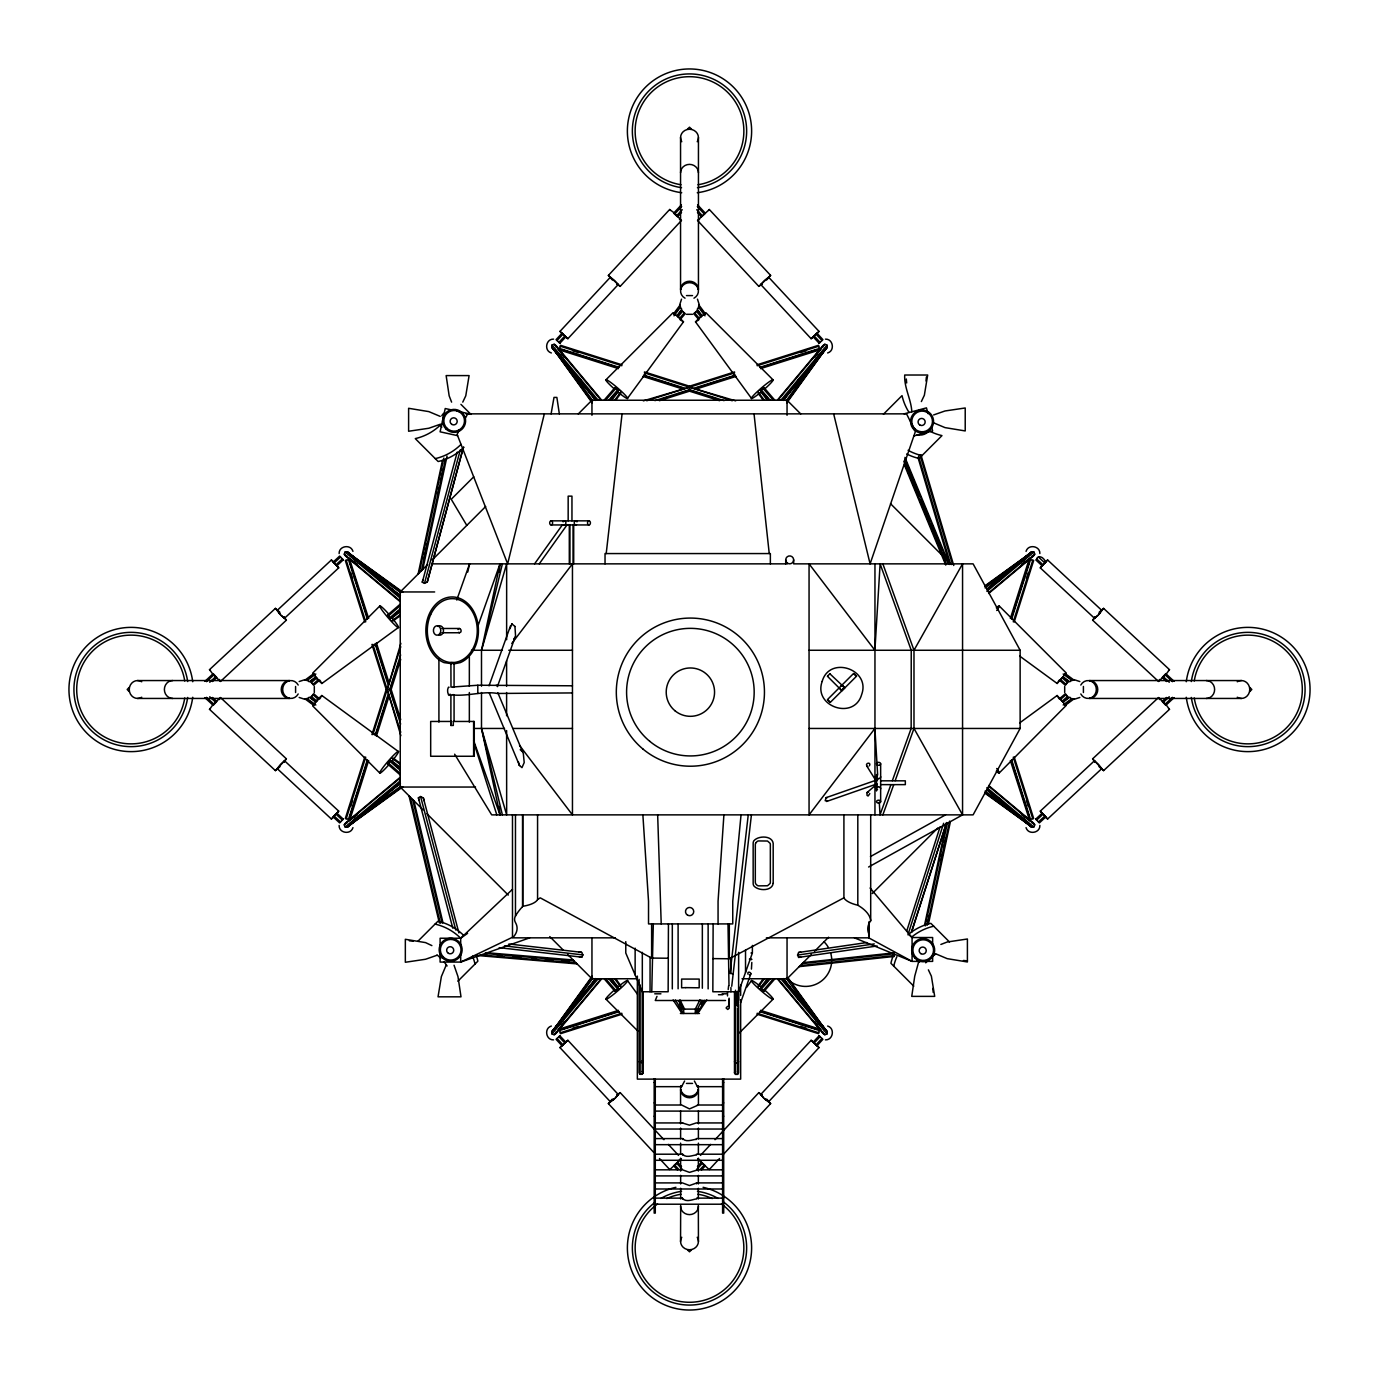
<?xml version="1.0" encoding="UTF-8"?>
<svg xmlns="http://www.w3.org/2000/svg" width="1379" height="1379" viewBox="0 0 1379 1379"><rect width="100%" height="100%" fill="white"/><g stroke="black" fill="none" stroke-linecap="round" stroke-linejoin="round"><path stroke-width="1.5" d="M506.627 639.735L506.662 563.856L481.495 650.267L481.495 686.19M698.326 1198.989L698.343 1188.25M698.343 1183.958L698.36 1175.356M698.36 1171.064L698.377 1158.17M698.377 1153.878L698.395 1143.139M698.395 1138.83L698.395 1128.091M698.412 1123.799L698.412 1110.905M698.429 1104.458L698.446 1089.427A8.946 8.326 0 0 1 689.5 1097.753A8.946 8.326 0 0 1 680.554 1089.427L680.571 1104.458M728.991 985.571L728.009 923.913M729.077 998.172L728.733 1006.48M874.958 563.856L874.958 814.868M595.849 400.238L551.79 347.508C550.859 344.302 554.651 343.285 556.271 345.836L601.744 400.238M777.256 978.762L822.729 1033.164C824.349 1035.715 828.141 1034.698 827.21 1031.492L783.151 978.762M651.767 991.76L653.301 923.913M625.773 941.633L625.773 953.01L642.321 991.76L668.143 991.76L668.436 923.913M752.382 945.425L752.382 953.01L738.661 991.76L712.84 991.76L713.133 923.913M697.429 1105.424L689.5 1108.906L681.657 1105.01L655.284 1105.01M556.271 345.836L556.202 347.077M822.729 1033.164L822.798 1031.923M400.858 643.321L387.189 689.5L400.858 735.679M696.636 1170.219L689.5 1172.374L682.502 1169.823L655.284 1169.823M722.596 1182.906L696.567 1182.906L696.55 1183.785M918.793 961.387L914.742 976.16L911.743 996.379L934.703 996.379L931.377 976.16L928.377 969.833M875.786 780.411L866.839 766.121C864.857 762.587 871.649 761.88 869.459 765.793M751.814 962.439L751.434 969.092M876.596 781.307L876.768 780.393A1.862 1.707 0 0 1 877.871 779.549M749.435 974.936C753.899 973.488 746.556 969.885 748.004 974.246M697.722 1085.79L697.429 1086.669L694.378 1080.998M723.906 814.868L718.063 901.28L718.063 923.913M453.122 687.414L454.07 686.966L454.07 663.437L453.122 663.385M925.999 380.983L926.395 377.001M870.701 814.868L870.701 920.776A80.775 30.631 0 0 0 869.08 934.376L868.736 937.841L912.071 961.387L932.635 961.387L932.635 955.423M698.429 307.845L698.86 304.949L705.255 313.602M741.04 814.868L732.749 901.28L732.749 923.913L648.526 923.913L648.526 901.28L642.873 814.868M499.112 572.285L500.008 563.856L477.892 626.152M606.208 553.565L622.067 413.855M728.198 989.519L728.629 985.761M733.042 973.764L730.043 973.453L748.245 814.868M731.732 986.261L751.417 814.868M621.929 1014.22L560.495 1033.698L559.426 1029.079L618.481 1010.359M698.446 137.555L698.446 289.573A8.946 8.326 0 0 0 689.5 281.247A8.946 8.326 0 0 0 680.554 289.573L680.554 137.555M680.554 1241.445L680.674 1205.436M757.071 364.78L818.505 345.302L819.574 349.921L760.518 368.641M572.457 685.794L477.806 685.242L450.985 687.121L450.899 662.575L453.312 662.575L453.312 664.023L460.276 662.609A33.648 26.287 90 0 0 473.428 610.845A33.648 26.287 90 0 0 430.869 610.845A33.648 26.287 90 0 0 444.021 662.609L451.536 663.644M454.07 721.372L454.07 694.895L453.122 694.568M295.589 686.466L295.589 692.534M314.309 692.534L314.309 686.466M339.131 553.548C338.82 545.808 350.852 543.895 352.955 551.359M679.657 304.949L681.536 299.157M1039.869 825.452C1040.18 833.192 1028.148 835.105 1026.045 827.641M1064.691 686.466L1064.691 692.534M1083.411 692.534L1083.411 686.466M509.834 628.876L511.954 623.877M551.1 413.855L553.996 397.411L556.875 397.411L559.34 413.855M489.045 685.794L510.592 625.601M279.92 766.672L275.404 770.62L209.505 709.34L213.107 704.531L220.468 697.533L286.367 758.812L284.04 762.156M275.404 770.62L286.367 758.812M334.39 816.368L331.374 819.005L277.231 768.637L280.558 764.414L284.539 760.777L338.7 811.128L336.286 814.334M284.539 760.777L283.695 762.139M331.374 819.005L338.7 811.128M1096.564 616.516L1094.461 618.223L1040.3 567.872L1042.714 564.666M1044.61 562.632L1047.626 559.995L1040.3 567.872M1099.08 612.328L1103.596 608.38L1169.495 669.66L1165.893 674.469L1158.532 681.467L1092.633 620.188L1094.96 616.844M1094.461 618.223L1095.305 616.861M1047.626 559.995L1101.769 610.363L1100.218 612.586M1103.596 608.38L1098.442 614.586M418.096 574.095L442.418 460.724M419.216 572.974L443.848 458.087M421.543 570.647L445.4 459.466L444.572 463.637M423.887 560.064L427.49 543.292M437.832 495.078L439.625 486.701M440.539 482.512L443.676 467.826M422.75 569.424L447.072 456.104M500.008 563.856L481.495 650.267L502.387 563.856M924.551 925.068L946.546 822.556L911.381 932.17M925.24 925.93L947.321 823.418M927.222 925.206L929.463 914.811M941.064 860.703L942.857 852.377M943.753 848.223L945.977 837.811M927.619 923.792L949.648 821.108M928.515 923.654L950.338 822.005M467.74 572.078L469.584 563.856L456.742 600.02M687.483 129.126L689.5 127.196L691.517 129.126M691.517 1249.874L689.5 1251.804L687.483 1249.874M621.929 364.78L560.495 345.302L559.426 349.921L618.481 368.641M760.518 1010.359L819.574 1029.079L818.505 1033.681L757.071 1014.22M463.482 447.072L427.266 582.041L424.491 583.351L422.302 582.231L422.87 579.801M427.266 582.041L462.844 449.192M544.326 413.855L507.644 563.856L457.138 434.437L459.31 429.696M559.874 1035.819L565.855 1042.179L562.011 1045.747L556.065 1039.352L559.874 1035.819L559.047 1036.646M819.126 343.233L822.935 339.648L816.989 333.253L813.145 336.821L819.126 343.233L819.953 342.354M422.302 582.231L457.225 452.105M424.491 583.351L460.345 449.761M762.156 284.04L758.812 286.367L697.533 220.468L709.34 209.505L708.772 210.47M758.812 286.367L770.62 275.404L766.672 279.92M814.334 336.286L811.128 338.7L760.777 284.539L764.414 280.558L768.637 277.231L819.005 331.374L816.368 334.39M768.637 277.231L766.931 279.334M612.586 1100.218L610.363 1101.769L559.995 1047.626L562.632 1044.61M564.666 1042.714L567.872 1040.3L559.995 1047.626M811.128 338.7L819.005 331.374M653.612 1152.241L608.38 1103.596L612.328 1099.08M610.363 1101.769L612.069 1099.666M567.872 1040.3L618.223 1094.461L616.516 1096.564M616.844 1094.96L620.188 1092.633L615.586 1097.477M400.238 595.849L347.508 551.79C344.405 550.997 343.25 554.651 345.836 556.271L400.238 601.744M987.002 790.029L1031.492 827.21C1034.595 828.003 1035.75 824.349 1033.164 822.729L988.657 785.53M379.725 772.981L312.705 705.945L317.136 699.808L321.841 695.516L398.462 751.589M321.841 695.516L321.307 696.671M999.275 606.019L1066.295 673.055L1057.159 683.484L1057.693 682.329M497.405 686.639L515.556 635.84L514.953 626.48M364.78 757.071L345.302 818.505L349.921 819.574L368.641 760.518M371.934 734.559L386.206 689.5L371.934 644.441M346.215 818.712L365.728 757.174M372.882 734.628L400.755 646.734M350.628 806.439L352.576 800.285M348.508 819.316L367.331 759.967M375.105 735.421L388.085 694.499M400.634 654.922L389.671 689.5L400.634 724.078M349.663 817.282L367.038 762.518M376.036 734.128L387.62 697.619M390.826 687.466L394.049 677.313M396.635 669.194L398.565 663.092M376.398 736.093L389.309 695.361M400.703 719.597L391.171 689.5L400.703 659.403M627.411 398.462L683.484 321.841L677.813 315.963L673.297 313.395M1010.359 618.481L1029.079 559.426L1033.681 560.495L1014.22 621.929M1011.962 616.482L1029.337 561.718M1011.669 619.033L1030.492 559.684M1026.424 578.715L1028.372 572.561M1013.272 621.826L1032.785 560.288M906.779 930.894L940.064 826.9M907.934 934.824L943.632 823.28M911.536 932.376L946.597 822.815M696.309 1139.485C694.447 1138.726 686.277 1143.174 682.674 1138.589L655.284 1138.589M696.395 1155.102C694.499 1154.464 686.242 1158.86 682.588 1154.206L655.284 1154.206M696.619 1199.023C694.74 1198.489 686.018 1203.367 682.364 1198.127L655.284 1198.127M450.071 694.102L449.537 695.206A3.637 1.241 86.2 0 1 448.52 694.861L447.761 692.413A4.361 1.482 86.2 0 1 447.71 689.293L448.399 687.328A3.637 1.241 86.2 0 1 449.071 687.294M446.141 965.231L441.366 976.608L438.039 996.827L461 996.827L457.983 976.608L454.036 965.231M740.523 1002.947L750.848 973.781M890.886 784.72L880.026 814.868L879.285 802.216M892.334 780.704L911.157 728.457L911.243 650.267L880.112 563.856L874.907 650.267L809.059 563.856L809.059 814.868L874.907 728.457L877.647 774.826M882.853 814.868L893.713 784.72M895.161 780.704L913.984 728.457L913.984 650.267L882.853 563.856M800.734 957.112L798.613 957.405L797.562 955.095L798.613 952.475L866.719 942.564M656.99 996.362L655.266 1000.499L725.544 1000.499M462.775 402.134L465.774 395.807L469.101 375.588L446.141 375.588L449.158 395.807L451.605 402.134M921.362 401.565L924.361 395.239L927.688 375.019L904.71 375.019C904.038 387.913 911.226 399.307 911.812 411.804M340.527 821.953L343.233 819.126L336.821 813.145L335.786 813.989L333.253 816.989L339.648 822.935L340.527 821.953L334.011 815.903M701.825 1000.327L695.326 1013.479L695.326 1009.118L700.015 999.672M499.181 947.666L581.817 957.164L582.938 954.906L581.593 952.32L579.128 951.993M489.252 692.913L519.504 765.517L521.969 767.638L524.21 762.535L523.331 753.572L497.802 692.672M352.955 827.641C350.852 835.105 338.82 833.192 339.131 825.452M1026.045 551.359C1028.148 543.895 1040.18 545.808 1039.869 553.548M1035.767 559.874L1042.179 565.855L1045.747 562.011C1041.99 554.41 1036.801 556.651 1036.646 559.047M312.878 694.637L310.723 697.464L316.084 702.101L319.187 698.498L313.688 693.758L312.878 694.637L318.256 699.256M1066.122 684.363L1068.277 681.536L1062.916 676.899L1059.813 680.502L1065.312 685.242L1066.122 684.363L1060.744 679.744M464.895 419.147L467.688 413.855M793.666 559.874L793.666 563.856L973.109 563.856L1020.132 650.267L1020.132 728.457L973.109 814.868L491.682 814.868L454.639 754.192M913.984 650.267L962.559 563.856L962.559 814.868L868.615 867.012M515.091 637.339L513.729 639.063M704.652 1000.413L697.188 1013.479L697.188 1010.566M400.238 774.964L387.602 764.018L390.705 760.415L400.238 768.672M390.085 761.467L390.705 760.415M458.052 629.548C460.086 626.066 463.034 632.34 459.5 632.754L441.866 632.754M705.703 313.412L701.187 315.981L695.516 321.876L751.572 398.497M701.135 1004.102L703.342 1000.758M450.985 664.023L450.985 662.575M698.963 1011.772L706.789 999.878M755.83 842.81L757.226 841.414A4.516 4.085 -90 0 1 758.622 840.931L767.5 841.035L770.051 843.258A3.413 2.982 -90 0 1 770.344 844.706L770.344 882.077A3.413 2.982 -90 0 1 770.051 883.543L767.5 885.766L758.622 885.87A4.516 4.085 -90 0 1 757.226 885.387L755.83 883.991A3.551 3.206 -90 0 1 755.313 882.077L755.313 844.706A3.551 3.206 -90 0 1 755.83 842.81M875.699 785.134L866.995 792.58L867.012 795.287A2.448 1.948 -84.4 0 0 868.218 795.924L869.804 793.597M639.115 979.366L639.115 1072.828L640.132 1074.31L642.2 1074.31L643.217 1072.828L643.217 991.777M738.592 1004.55L738.592 1072.896L737.575 1074.379L735.507 1074.379L734.49 1072.896L735.507 1071.414M212.418 697.481L216.762 701.515L213.193 705.358L204.902 697.636M336.062 814.231L336.821 813.145M1042.179 565.855L1042.938 564.769M1166.582 681.519L1162.238 677.485L1165.807 673.641L1174.098 681.364M534.587 563.839L562.322 524.951M539.258 563.839L566.993 524.951M813.662 357.782L820.953 348.594L814.73 357.23M783.634 400.444L794.838 384.896M797.321 381.431L799.803 377.984M786.237 400.72L815.541 360.005M817.988 356.609L820.436 353.214M787.53 400.944L823.677 351.679L786.909 402.754M592.091 976.246L555.323 1027.321L591.47 978.056M558.564 1025.786L561.012 1022.391M563.459 1018.995L592.763 978.28M564.27 1021.77L558.047 1030.406L565.338 1021.218M579.197 1001.016L581.679 997.569M584.162 994.104L595.366 978.556M681.381 1158.843L669.987 1169.444M746.608 987.347L751.589 980.538M609.897 400.238L613.741 395.032M673.745 313.602L680.14 304.949L680.571 307.845M675.089 313.154L677.606 309.741M611.793 400.238L618.154 391.619M674.021 315.825L680.364 307.207M614.706 400.238L621.033 391.636M677.985 314.378L681.795 309.224L680.692 308.034M615.723 400.238L620.809 393.325M758.191 985.675L763.276 978.762M757.967 987.364L764.294 978.762M760.846 987.381L767.207 978.762M765.259 983.968L769.103 978.762M219.209 699.584L219.968 698.55M467.584 933.342L460.689 938.237L440.108 938.237L440.108 962.077L460.689 962.077L513.626 936.703A72.501 27.494 0 0 0 515.47 922.568A41.06 15.583 0 0 1 515.47 916.052A193.267 73.311 0 0 1 522.538 906.641L522.831 906.262A24.426 9.274 0 0 0 537.603 899.556L540.24 897.85L651.629 958.095L651.629 923.913M1159.032 680.45L1159.791 679.416M319.687 698.929L320.6 697.688M1058.4 681.312L1059.313 680.071M511.781 643.493L572.457 563.856L572.457 814.868L519.521 745.401M684.622 1080.998L681.571 1086.669L655.284 1086.669M400.238 777.256L345.836 822.729C343.25 824.401 344.371 828.021 347.508 827.21L400.238 783.151M988.657 593.47L1033.164 556.271C1035.75 554.599 1034.629 550.979 1031.492 551.79L987.002 588.971M697.636 204.902L705.358 213.193L701.515 216.762L697.481 212.418M816.144 334.287L816.989 333.253M562.011 1045.747L562.856 1044.713M677.503 1169.944L673.641 1165.807L677.485 1162.238L681.519 1166.582M699.239 318.273L698.481 319.204L693.74 313.688L696.412 311.344L697.464 310.723L702.083 316.101L699.239 318.273L694.602 312.895M768.586 400.238L760.415 390.722L764.018 387.62L774.86 400.238M763.259 388.55L764.018 387.62M604.14 978.762L614.982 991.38L615.741 990.45M614.982 991.38L618.585 988.278L610.414 978.762M777.256 400.238L822.729 345.836C824.401 343.25 828.021 344.371 827.21 347.508L783.151 400.238M777.894 400.238L824.78 344.147M780.842 400.238L827.072 345.043M783.893 398.583L827.21 347.508M601.744 978.762L556.271 1033.164C554.651 1035.715 550.859 1034.698 551.79 1031.492L595.849 978.762M595.107 980.417L551.79 1031.492M551.928 1034.078L598.158 978.762M554.22 1034.853L601.106 978.762M347.508 827.21L398.583 783.893M1031.492 551.79L987.002 589.591M677.951 316.705L682.588 311.326L685.225 313.671L680.502 319.187L676.899 316.084L681.519 310.706L682.588 311.326M679.744 318.256L684.363 312.878M604.036 400.238L614.982 387.602L618.585 390.705L610.328 400.238M605.622 400.238L616.017 388.223M608.76 400.238L617.826 389.774M774.964 978.762L764.018 991.398L760.415 988.295L768.672 978.762M761.174 989.226L770.24 978.762M762.983 990.777L773.378 978.762M827.659 800.699L825.176 800.734L826.124 797.648L876.527 780.049M698.308 308.034L697.205 309.224L701.015 314.378M1099.994 613.19L1097.167 616.241M612.328 279.92L608.38 275.404L669.66 209.505L674.469 213.107L681.467 220.468L620.188 286.367L616.844 284.04M562.632 334.39L559.995 331.374L610.363 277.231L614.586 280.558L618.223 284.539L567.872 338.7L564.666 336.286M562.011 333.253L556.065 339.648L559.874 343.233L565.855 336.821L562.011 333.253L562.856 334.287M681.364 204.902L673.641 213.193L677.485 216.762L681.519 212.418M557.047 340.527L563.097 334.011M674.727 213.952L681.657 206.505M558.943 342.32L565.011 335.786M676.641 215.745L682.243 209.729M700.446 1155.395L710.668 1144.415M715.046 1139.709L758.812 1092.633L762.156 1094.96M762.484 1096.564L760.777 1094.461L811.128 1040.3L814.334 1042.714M697.481 1166.582L701.515 1162.238L705.358 1165.807L701.497 1169.944M819.126 1035.819L822.884 1039.335L816.989 1045.747L813.145 1042.179L819.126 1035.767L819.953 1036.646M696.757 1169.271L702.359 1163.255M813.989 1043.214L820.057 1036.68M700.118 1169.513L704.273 1165.048M815.903 1044.989L821.953 1038.473M766.414 1100.218L768.637 1101.769L819.005 1047.626L816.368 1044.61M709.34 1169.495L719.545 1158.515M723.923 1153.809L770.62 1103.596L766.672 1099.08M735.507 1060.641L734.49 1061.727L735.507 1062.813L737.575 1062.813L738.592 1061.727L737.575 1060.641M704.117 315.136L705.065 314.171M349.714 559.633L368.641 618.481M1010.359 760.518L1029.286 819.367M827.607 676.055L829.882 673.762M829.865 673.797L844.862 687.88L843.414 686.432M1097.477 615.586L1092.633 620.188M839.242 687.69L839.777 688.604M473.755 476.789L451.243 499.284L466.791 525.382M398.497 627.428L321.876 683.484L317.17 679.209L312.74 673.073L379.759 606.036M606.019 379.725L673.055 312.705M423.06 809.869L400.238 787.047L400.238 591.953L427.611 564.563M432.179 559.995L485.684 506.507M578.266 413.924L591.953 400.238L787.047 400.238L800.734 413.924M883.439 414.217L902.021 395.618A52.712 52.212 45 0 0 909.002 412.355M417.889 941.254L437.919 921.224A52.712 52.212 45 0 1 463.672 935.427M457.845 981.21L477.875 961.18A52.712 52.212 45 0 0 476.565 956.388M827.434 699.618L853.618 673.435M830.244 702.428L856.497 676.244L854.015 673.762L856.48 676.296M811.386 954.423L787.047 978.762L742.023 978.762M814.437 951.389L828.589 937.22M872.252 893.558L937.806 828.003M739.454 1032.785L772.981 999.275M999.241 772.964L1066.139 705.514L1057.124 695.516L1019.667 722.924M314.153 705.065L315.119 704.135M1063.881 674.865L1064.847 673.935M279.334 766.931L277.231 768.637M1099.666 612.069L1101.769 610.363M616.241 1097.167L613.19 1099.994M512.488 889.317L460.689 938.237L460.689 946.184M1044.989 815.903L1045.747 816.989L1039.352 822.935L1038.473 821.953L1044.989 815.903L1042.179 813.145L1035.767 819.126L1036.646 819.953M284.04 616.844L286.367 620.188L220.468 681.467L213.107 674.469L209.505 669.66L275.404 608.38L279.92 612.328M278.782 612.586L277.231 610.363L331.374 559.995L334.39 562.632M204.902 681.364L213.193 673.641L216.762 677.485L212.418 681.519M333.253 562.011L339.648 556.065L343.233 559.874L336.821 565.855L333.253 562.011L334.287 562.856M206.505 681.657L213.952 674.727M334.011 563.097L340.527 557.047M209.729 682.243L215.745 676.641M335.786 565.011L342.32 558.943M282.436 616.516L284.539 618.223L338.7 567.872L336.286 564.666M1094.96 762.156L1092.633 758.812L1158.532 697.533L1165.893 704.531L1169.495 709.34L1103.596 770.62L1099.08 766.672M1042.714 814.334L1040.3 811.128L1094.461 760.777L1098.442 764.414L1101.769 768.637L1047.626 819.005L1044.61 816.368M1166.582 697.481L1162.238 701.515L1165.807 705.358L1174.098 697.636M1036.68 820.057L1043.214 813.989M1163.255 702.359L1169.271 696.757M1165.048 704.273L1172.495 697.343M342.354 819.953L343.233 819.126M308.034 698.308L309.224 697.205L314.378 701.015M1070.966 680.692L1069.776 681.795L1064.622 677.985M614.586 1098.442L608.38 1103.596M400.238 610.414L390.722 618.585L387.62 614.982L400.238 604.14M388.24 616.034L400.238 605.709M311.344 682.588L316.722 677.951L316.101 676.917L310.723 681.536L311.344 682.588L313.688 685.242L319.204 680.519L316.722 677.951M389.792 617.844L400.238 608.846M312.895 684.398L318.273 679.761M1060.727 699.239L1066.105 694.602L1065.312 693.758L1059.796 698.481L1062.899 702.083L1068.277 697.464L1066.105 694.602M1062.278 701.049L1067.656 696.412M344.147 824.78L400.238 777.894M345.043 827.072L400.238 780.842M986.899 591.367L1034.078 551.928M988.674 592.832L1034.853 554.22M866.995 792.58L868.167 792.08A2.448 1.948 -84.4 0 1 868.598 792.184M387.602 764.018L388.516 763.259M333.253 816.989L334.287 816.144M1044.713 562.856L1045.747 562.011M697.688 320.635L698.912 319.704M698.55 219.968L699.584 219.209M762.139 283.695L760.777 284.539M616.861 1095.305L618.223 1094.461M679.416 1159.791L680.45 1159.032M451.536 694.982L453.725 695.033C468.395 696.223 483.736 690.896 497.405 693.465L572.457 692.93M313.602 673.745L304.949 680.14L307.845 680.571M395.032 613.741L400.238 609.897M309.741 677.606L313.154 675.089M307.207 680.364L315.825 674.021M391.619 618.154L400.238 611.793M314.378 677.985L309.224 681.795L308.034 680.692M391.636 621.033L400.238 614.706M393.325 620.809L400.238 615.723M1064.622 701.015L1069.776 697.205L1070.966 698.308M1063.175 704.979L1071.793 698.636L1074.051 698.86L1065.398 705.255M1065.846 703.911L1069.259 701.394M210.47 708.772L209.505 709.34M1168.53 670.228L1169.495 669.66M357.782 813.662L348.594 820.953L357.23 814.73M377.984 799.803L381.431 797.321M384.896 794.838L400.444 783.634M353.214 820.436L356.609 817.988M360.005 815.541L400.72 786.237M400.944 787.53L351.679 823.677L402.754 786.909M984.761 585.954L1027.321 555.323L985.002 586.454M985.054 587.868L1018.995 563.459M1022.391 561.012L1025.786 558.564M988.933 587.902L994.104 584.162M997.569 581.679L1001.016 579.197M1021.77 564.27L1030.406 558.047L1021.218 565.338M813.145 336.821L814.231 336.062M564.769 1042.938L565.855 1042.179M682.605 1123.04L689.5 1125.161L696.24 1122.937L722.596 1122.937M682.674 1138.589L682.691 1139.485M682.588 1154.206L682.605 1155.102M655.284 1182.906L682.433 1182.906L689.5 1185.544L696.705 1183.01M682.364 1198.127L682.381 1199.023M760.415 390.722L761.449 390.102M617.551 988.898L618.585 988.278M419.044 800.492L418.406 797.786L420.578 796.528L423.387 797.993L458.897 932.945M696.671 321.324L695.516 321.876M349.921 559.426L345.319 560.495L364.78 621.929M1029.079 819.574L1033.681 818.505L1014.22 757.071M870.442 856.583L945.546 814.868M870.701 920.776A81.102 30.769 0 0 0 857.807 905.21A30.441 11.549 0 0 1 843.896 897.85L729.319 958.767L729.319 923.913M827.641 352.955C835.105 350.852 833.192 338.82 825.452 339.131M299.157 681.536L304.949 679.657M1079.843 697.464L1074.051 699.343M551.359 1026.045C543.895 1028.148 545.808 1040.18 553.548 1039.869M940.857 944.46L947.183 942.012L967.403 938.996L967.403 961.973L947.183 958.646L935.807 953.854M529.726 937.841L460.689 962.077L460.689 954.13M826.538 801.492L876.527 784.048M826.124 797.648L827.331 797.631M313.602 705.255L304.949 698.86L307.845 698.429M1071.155 680.571L1074.051 680.14L1065.398 673.745M643.321 400.858L689.5 387.189L735.679 400.858M644.441 371.934L689.5 386.206L734.559 371.934M646.734 400.755L734.628 372.882M757.174 365.728L818.712 346.215M800.285 352.576L806.439 350.628M654.922 400.634L689.5 389.671L724.078 400.634M694.499 388.085L735.421 375.105M759.967 367.331L819.316 348.508M663.092 398.565L669.194 396.635M677.313 394.049L687.466 390.826M697.619 387.62L734.128 376.036M762.518 367.038L817.282 349.663M659.403 400.703L689.5 391.171L719.597 400.703M695.361 389.309L736.093 376.398M561.718 1029.337L616.482 1011.962M559.684 1030.492L619.033 1011.669M572.561 1028.372L578.715 1026.424M560.288 1032.785L621.826 1013.272M440.211 424.284L428.835 428.248L408.615 431.248L408.615 408.287L428.835 411.614L440.211 416.389M933.617 414.941L944.994 410.976L965.214 407.977L965.214 430.938L944.994 427.611L933.617 422.836M436.953 955.285L425.577 959.25L405.34 962.266L405.34 939.289L425.577 942.615L431.886 945.615M904.124 413.855L926.464 407.874L928.015 413.631M913.881 435.936L932.635 430.903L931.618 427.059M129.126 687.483L127.196 689.5L129.126 691.517M1249.874 691.517L1251.804 689.5L1249.874 687.483M737.179 1005.325L738.317 1005.55M727.595 1006.308L726.095 1007.963L727.75 1009.462L729.215 1008.221L729.077 999.447M686.466 295.589L692.534 295.589M692.534 314.309L686.466 314.309M553.548 339.131C545.808 338.82 543.895 350.852 551.359 352.955M825.452 1039.869C833.192 1040.18 835.105 1028.148 827.641 1026.045M692.534 1083.411L686.466 1083.411M797.562 955.095L874.303 943.908M798.613 957.405L877.096 945.977M137.555 698.446L289.573 698.446A8.946 8.326 -90 0 1 281.247 689.5A8.946 8.326 -90 0 1 289.573 680.554L137.555 680.554M1241.445 680.554L1089.427 680.554A8.946 8.326 -90 0 1 1097.753 689.5A8.946 8.326 -90 0 1 1089.427 698.446L1241.445 698.446M798.613 952.475L800.734 952.182M841.931 685.88L842.552 686.001M841.914 690.017L843.914 687.414A2.051 2.051 0 0 1 841.948 689.948M511.937 623.894L514.953 626.48M803.199 962.611L893.868 952.889M802.182 963.628L894.247 953.751M800.165 965.645L894.437 955.526M799.165 966.645L894.333 956.44M749.383 959.129L751.9 959.353L750.952 959.629M347.077 556.202L345.836 556.271M1031.923 822.798L1033.164 822.729M344.922 551.928L400.238 598.158M1033.957 827.072L986.899 787.633M465.947 413.855L906.555 413.855L915.38 431.541L870.097 563.856L833.657 413.855M551.152 520.848A2.051 1.448 -90 0 1 552.41 523.934A2.051 1.448 -90 0 1 549.876 523.934A2.051 1.448 -90 0 1 551.152 520.848L588.971 520.848A2.051 1.448 -90 0 1 590.229 523.934A2.051 1.448 -90 0 1 587.713 523.934A2.051 1.448 -90 0 1 588.971 520.848M551.152 524.951L588.971 524.951M431.644 563.856L787.34 563.856M400.238 591.953L434.661 591.953M441.866 628.479L459.5 628.479M471.48 650.267L502.421 650.267M508.748 650.267L572.457 650.267M809.059 650.267L1020.132 650.267M386.206 689.5L391.171 689.5M451.64 721.458L430.679 721.458L430.679 756.261L474.273 756.261L474.273 721.458L453.312 721.458L453.312 725.457L450.899 725.457L450.899 695.206M473.618 728.457L504.524 728.457M512.988 728.457L572.457 728.457M809.059 728.457L1020.132 728.457M880.647 780.824L905.331 780.824L905.331 784.634L880.647 784.634M400.238 787.047L475.531 787.047M615.327 937.841L512.488 937.841L512.488 814.868M766.379 937.841L868.736 937.841L868.736 922.844M751.021 953.01L751.986 953.01M567.614 954.423L591.953 978.762L636.977 978.762M654.749 993.811L660.92 993.811M722.113 993.811L726.233 993.811M718.442 994.724L722.837 994.724M696.171 1009.118L682.691 1009.118L679.537 1003.567M698.567 1009.118L699.481 1009.118M680.399 1013.479L699.481 1013.479M654.18 1082.567L655.284 1082.567M722.596 1082.567L723.699 1082.567M697.429 1086.669L722.596 1086.669M654.18 1102.907L655.284 1102.907M722.596 1102.907L723.699 1102.907M697.343 1105.01L722.596 1105.01M655.284 1111.095L722.596 1111.095M654.18 1116.214L655.284 1116.214M722.596 1116.214L723.699 1116.214M655.284 1122.937L682.76 1122.937M655.284 1129.039L722.596 1129.039M696.326 1138.589L722.596 1138.589M655.284 1144.673L722.596 1144.673M696.412 1154.206L722.596 1154.206M655.284 1160.291L722.596 1160.291M696.498 1169.823L722.596 1169.823M655.284 1175.908L722.596 1175.908M655.284 1188.991L722.596 1188.991M654.18 1197.955L655.284 1197.955M722.596 1197.955L723.699 1197.955M696.636 1198.127L722.596 1198.127M655.284 1204.212L722.596 1204.212M653.008 958.095L668.212 958.233M712.84 958.612L728.009 958.75M1033.164 556.271L1031.923 556.202M345.836 822.729L347.077 822.798M485.667 952.613L573.164 959.974M495.992 954.354L502.335 954.871M512.885 955.768L519.211 956.302M529.777 957.181L536.103 957.716M544.55 958.439L552.996 959.146M561.443 959.853L567.769 960.387M484.718 953.475L574.198 961.008M480.909 954.871L487.252 955.406M497.836 956.302L504.18 956.836M514.746 957.716L521.09 958.25M531.656 959.146L538 959.681M546.463 960.387L552.807 960.922M563.373 961.818L569.717 962.352M480.133 954.889L576.146 962.973M476.307 955.423L577.094 963.904M963.421 960.474L967.403 960.87M409.322 940.806L413.304 941.202M508.903 943.994L581.593 952.32M504.473 945.908L582.938 954.906M579.335 956.854L581.817 957.164M496.268 685.242L497.578 685.984M520.193 749.711L522.641 751.831M1074.051 679.657L1079.843 681.536M304.949 699.343L299.157 697.464M459.5 632.754L458.517 632.323M867.908 766.707L866.839 766.121M608.38 275.404L620.188 286.367M618.223 284.539L616.861 283.695M559.995 331.374L567.872 338.7M819.005 1047.626L811.128 1040.3M760.777 1094.461L762.139 1095.305M770.62 1103.596L764.414 1098.442M453.312 410.304L445.227 408.529L440.108 431.817L457.621 435.661M457.052 411.132L469.481 413.855M1035.767 819.126L1038.473 821.953M1169.495 709.34L1168.53 708.772M1092.633 758.812L1103.596 770.62M1101.769 768.637L1099.666 766.931M338.7 567.872L331.374 559.995M1040.3 811.128L1047.626 819.005M277.231 610.363L279.334 612.069M286.367 620.188L281.523 615.586M209.505 669.66L210.47 670.228M683.484 321.841L682.329 321.307M560.288 346.215L621.826 365.728M644.372 372.882L732.266 400.755M572.561 350.628L578.715 352.576M559.684 348.508L619.033 367.331M643.579 375.105L684.501 388.085M561.718 349.663L616.482 367.038M644.872 376.036L681.381 387.62M691.534 390.826L701.687 394.049M709.806 396.635L715.908 398.565M642.907 376.398L683.639 389.309M762.518 1011.962L817.282 1029.337M759.967 1011.669L819.316 1030.492M800.285 1026.424L806.439 1028.372M757.174 1013.272L818.712 1032.785M854.428 937.841L912.071 961.387L912.071 937.53L870.097 888.007M617.533 390.085L618.585 390.705M760.415 988.295L761.467 988.915M709.013 1169.444L697.619 1158.843M681.571 1086.669L681.278 1085.79M564.769 336.062L565.855 336.821M813.145 1042.179L814.231 1042.938M1021.218 813.662L1030.406 820.953L1021.77 814.73M988.933 791.098L994.104 794.838M997.569 797.321L1001.016 799.803M985.054 791.132L1018.995 815.541M1022.391 817.988L1025.786 820.436M985.002 792.546L1027.321 823.677L984.761 793.046M402.754 592.091L351.679 555.323L400.944 591.47M353.214 558.564L356.609 561.012M360.005 563.459L400.72 592.763M357.23 564.27L348.594 558.047L357.782 565.338M377.984 579.197L381.431 581.679M384.896 584.162L400.444 595.366M1019.684 656.076L1057.159 683.484M1065.846 675.089L1069.259 677.606M1063.175 674.021L1071.793 680.364M393.325 758.191L400.238 763.276M391.636 757.967L400.238 764.294M307.207 698.636L315.825 704.979M391.619 760.846L400.238 767.207M309.741 701.394L313.154 703.911M395.032 765.259L400.238 769.103M679.416 219.209L680.45 219.968M698.55 1159.032L699.584 1159.791M680.071 319.687L681.312 320.6M1044.713 816.144L1045.747 816.989M387.62 614.982L388.55 615.741M988.674 786.168L1034.853 824.78M987.002 789.409L1031.492 827.21M398.583 595.107L347.508 551.79M344.147 554.22L400.238 601.106M551.79 347.508L595.107 398.583M827.21 1031.492L783.893 980.417M1062.295 677.951L1067.674 682.588M311.326 696.412L316.705 701.049M389.774 761.174L400.238 770.24M388.223 762.983L400.238 773.378M908.864 934.703L912.071 937.53L932.635 937.53L932.635 945.494M765.81 1099.994L762.759 1097.167M342.354 559.047L343.233 559.874M1038.473 557.047L1044.989 563.097M1165.048 674.727L1172.495 681.657M1036.68 558.943L1043.214 565.011M1163.255 676.641L1169.271 682.243M209.729 696.757L215.745 702.359M335.786 813.989L342.32 820.057M206.505 697.343L213.952 704.273M1063.864 704.117L1064.829 705.065M314.171 673.935L315.136 674.883M827.814 699.998L829.865 702.049L827.831 699.946M763.414 1097.477L758.812 1092.633M705.927 312.74L772.964 379.759M890.524 503.697L942.253 555.444M946.821 559.995L951.389 564.563M827.4 676.244L841.948 690.793M841.224 690.069L840.5 689.345M460.931 404.357L470.963 414.389M949.459 941.943L930.859 923.344A52.712 52.212 -45 0 0 908.761 934.204M913.777 986.175L890.903 963.3A52.712 52.212 -45 0 1 893.971 953.854M426.921 813.748L508.265 895.074M549.773 936.582L563.356 950.183M606.036 999.241L638.029 1031.233M842.655 685.742L843.017 686.104A2.051 2.051 0 0 0 840.914 686.104M673.935 314.153L674.865 315.119M612.069 279.334L610.363 277.231M766.931 1099.666L768.637 1101.769M281.833 616.241L279.006 613.19M642.2 1060.572L643.217 1061.658L642.2 1062.744L639.115 1061.658M709.34 209.505L770.62 275.404M697.343 206.505L704.273 213.952M815.903 334.011L821.953 340.527M696.757 209.729L702.359 215.745M813.989 335.786L820.057 342.32M620.188 1092.633L663.954 1139.709M668.332 1144.415L678.554 1155.395M558.943 1036.68L565.011 1043.214M676.641 1163.255L682.243 1169.271M557.047 1038.473L563.097 1044.989M674.727 1165.048L678.882 1169.513M659.455 1158.515L669.66 1169.495M559.047 342.354L559.874 343.233M280.558 614.586L275.404 608.38M762.966 388.24L773.291 400.238M696.412 311.344L701.049 316.722M761.156 389.792L770.154 400.238M608.846 978.762L617.844 989.208M605.709 978.762L616.034 990.76M554.22 344.147L601.106 400.238M551.928 344.922L598.158 400.238M780.842 978.762L827.072 1034.078M777.894 978.762L824.78 1034.853M614.982 387.602L615.741 388.516M763.259 990.484L764.018 991.398M816.144 1044.713L816.989 1045.747M1058.365 697.688L1059.296 698.912M319.704 680.088L320.635 681.312M1159.032 698.55L1159.791 699.584M1095.305 762.139L1094.461 760.777M283.695 616.861L284.539 618.223M219.209 679.416L219.968 680.45M765.259 395.032L769.103 400.238M701.394 309.741L703.911 313.154M698.636 307.207L704.979 315.825M760.846 391.619L767.207 400.238M757.967 391.636L764.294 400.238M758.191 393.325L763.276 400.238M615.723 978.762L620.809 985.675M614.706 978.762L621.033 987.364M611.793 978.762L618.154 987.381M609.897 978.762L613.741 983.968M627.428 980.503L637.391 994.138M670.228 210.47L669.66 209.505M565.338 357.782L558.047 348.594L564.27 357.23M579.197 377.984L581.679 381.431M584.162 384.896L595.366 400.444M558.564 353.214L561.012 356.609M563.459 360.005L592.763 400.72M591.47 400.944L555.323 351.679L592.091 402.754M788.133 977.952L823.677 1027.321L792.546 985.002M786.237 978.28L815.541 1018.995M817.988 1022.391L820.436 1025.786M783.634 978.556L794.838 994.104M797.321 997.569L799.803 1001.016M814.73 1021.77L820.953 1030.406L813.662 1021.218M1042.179 813.145L1042.938 814.231M336.062 564.769L336.821 565.855M642.2 1071.328L643.217 1072.828M673.124 999.93L682.036 1013.479M678.571 1000.844L683.708 1009.118L683.708 1013.479L675.382 999.999M390.102 617.551L390.722 618.585M678.485 1006.101L680.588 1009.79M1057.676 696.671L1057.124 695.516M321.324 682.329L321.876 683.484M913.984 728.457L962.559 814.868M697.464 299.157L699.343 304.949M679.933 999.792L684.553 1009.118M904.952 457.38L949.235 564.494M904.779 459.069L948.131 563.942M905.055 459.983L919.827 495.75M921.482 499.732L925.585 509.661M927.222 513.643L929.687 519.607M931.342 523.572L942.012 549.411M943.667 553.393L946.132 559.357M903.797 461.172L946.356 564.149M905.727 466.136L918.052 495.957M919.707 499.939L934.497 535.724M936.134 539.689L938.599 545.653M940.254 549.635L945.184 561.563M904.331 464.861L945.77 565.097M518.832 763.776L519.504 765.517L518.314 761.691M473.618 740.506L500.008 814.868L499.112 806.439M1013.272 757.174L1032.785 818.712M1026.424 800.285L1028.372 806.439M1011.669 759.967L1030.492 819.316M1011.962 762.518L1029.337 817.282M474.462 744.522L496.819 814.868M376.398 642.907L389.309 683.639M349.663 561.718L367.038 616.482M376.036 644.872L387.62 681.381M390.826 691.534L394.049 701.687M396.635 709.806L398.565 715.908M348.508 559.684L367.331 619.033M375.105 643.579L388.085 684.501M350.628 572.561L352.576 578.715M346.215 560.288L365.728 621.826M372.882 644.372L400.755 732.266M920.931 454.829L953.751 565.493M919.965 454.725L952.424 564.149M918.517 456.173L950.372 563.563M918.052 457.707L949.045 562.236M420.578 796.528L455.811 930.067M418.406 797.786L452.812 928.188M502.387 814.868L481.495 728.457L481.495 692.534M413.855 800.665L442.969 922.689M412.649 799.458L442.125 922.999M410.235 797.045L440.349 923.258M409.011 795.838L439.315 922.81M423.387 797.993L424.008 800.699M500.008 814.868L481.495 728.457L506.662 814.868L506.61 730.56M698.326 1205.436L698.446 1241.445M754.037 413.855L769.241 553.565M932.807 988.415L933.204 992.397M906.296 379.001L906.675 382.983M822.798 347.077L822.729 345.836M556.202 1031.923L556.271 1033.164M657.662 814.868L661.213 923.913M680.588 1110.905L680.588 1123.799M680.605 1128.091L680.605 1138.83M680.605 1143.139L680.623 1153.878M680.623 1158.17L680.64 1171.064M680.64 1175.356L680.657 1183.958M680.657 1188.25L680.674 1198.989M880.647 763.811A2.051 1.448 0 0 1 877.561 765.086A2.051 1.448 0 0 1 877.561 762.553A2.051 1.448 0 0 1 880.647 763.811L880.647 801.647A2.051 1.448 0 0 1 877.561 802.906A2.051 1.448 0 0 1 877.561 800.389A2.051 1.448 0 0 1 880.647 801.647M876.527 774.498L876.527 790.96M869.08 921.586L869.08 934.376M857.807 814.868L857.807 905.21M843.914 814.868L843.914 897.85M787.047 400.238L787.047 415.286M787.047 937.892L787.047 978.762A26.167 26.167 0 0 0 831.658 961.973M785.702 559.874L785.702 563.856M770.361 563.856L770.361 553.565L605.036 553.565L605.036 563.856M745.522 950.045L745.522 972.385M740.661 984.658L740.661 995.5M740.661 999.672L740.661 1079.119L637.357 1079.119L637.357 976.091M738.644 952.355L738.592 1000.309M738.317 991.76C739.385 1011.876 735.938 1010.514 737.179 991.76M737.575 991.294L737.575 1003.929M737.575 1008.135L737.575 1074.379M735.507 990.243L735.507 1074.379M734.49 991.846L734.49 1072.896M730.922 957.905L730.922 972.712M730.922 987.519L730.922 991.76M727.509 991.76L727.509 995.931M723.699 1078.706L723.699 1213.106L722.596 1213.106L722.596 1078.706M708.134 923.913L708.134 988.898M702.342 923.913L702.342 988.243M689.5 386.206L689.5 391.171M678.106 923.913L678.106 988.795M672.314 923.913L672.314 988.898M655.284 1078.706L655.284 1213.106L654.18 1213.106L654.18 1078.706M650.061 957.25L650.061 991.76M642.321 952.355L642.321 991.76M642.2 990.174L642.2 1074.31M640.132 984.916L640.132 1074.31M635.133 948.149L635.133 974.901M591.953 400.238L591.953 415.286M591.953 937.892L591.953 978.762M573.698 524.951L573.698 563.839M573.095 524.951L573.095 563.839M571.957 520.848L571.957 496.147L568.165 496.147L568.165 520.848M569.889 524.951L569.889 563.839M569.303 524.951L569.303 563.839M537.569 814.868L537.569 899.539M522.831 814.868L522.831 906.262M522.538 814.868L522.538 906.641M515.47 814.868L515.47 916.052M506.61 660.834L506.61 686.19M506.61 692.534L506.61 715.77M477.806 685.242L477.806 693.465M473.618 721.458L473.618 756.261M469.343 656.611L469.343 686.19M469.343 692.534L469.343 722.113M450.985 721.458L450.985 725.457M438.918 658.714L438.918 722.113M1080.808 685.035A8.946 8.326 -90 0 1 1093.375 682.657A8.946 8.326 -90 0 1 1093.375 696.343A8.946 8.326 -90 0 1 1080.808 693.965M680.554 172.703A8.946 8.326 0 0 1 689.5 164.377A8.946 8.326 0 0 1 698.446 172.703M697.24 1237.273A8.946 8.326 0 0 1 689.5 1249.753A8.946 8.326 0 0 1 681.76 1237.273M685.035 298.192A8.946 8.326 0 0 1 682.657 285.625A8.946 8.326 0 0 1 696.343 285.625A8.946 8.326 0 0 1 693.965 298.192M764.173 989.622A14.273 1.448 40.7 0 1 771.171 998.517A14.273 1.448 40.7 0 1 752.882 982.899A14.273 1.448 40.7 0 1 761.346 987.192M1237.273 681.76A8.946 8.326 -90 0 1 1249.753 689.5A8.946 8.326 -90 0 1 1237.273 697.24M681.76 141.727A8.946 8.326 0 0 1 689.5 129.247A8.946 8.326 0 0 1 697.24 141.727M391.826 617.671A14.273 1.448 49.3 0 1 396.118 626.135A14.273 1.448 49.3 0 1 380.518 607.829A14.273 1.448 49.3 0 1 389.412 614.844M1206.297 680.554A8.946 8.326 -90 0 1 1214.623 689.5A8.946 8.326 -90 0 1 1206.297 698.446M996.707 768.499A14.273 1.448 49.3 0 1 996.293 771.171M141.727 697.24A8.946 8.326 -90 0 1 129.247 689.5A8.946 8.326 -90 0 1 141.727 681.76M761.329 391.826A14.273 1.448 -40.7 0 1 752.865 396.118A14.273 1.448 -40.7 0 1 771.171 380.518A14.273 1.448 -40.7 0 1 764.156 389.412M298.192 693.965A8.946 8.326 -90 0 1 285.625 696.343A8.946 8.326 -90 0 1 285.625 682.657A8.946 8.326 -90 0 1 298.192 685.035M389.378 764.173A14.273 1.448 -49.3 0 1 380.483 771.171A14.273 1.448 -49.3 0 1 396.101 752.882A14.273 1.448 -49.3 0 1 391.808 761.346M617.671 987.174A14.273 1.448 -40.7 0 1 626.135 982.882A14.273 1.448 -40.7 0 1 607.829 998.482A14.273 1.448 -40.7 0 1 614.844 989.588M614.827 389.378A14.273 1.448 40.7 0 1 607.829 380.483A14.273 1.448 40.7 0 1 626.118 396.101A14.273 1.448 40.7 0 1 617.654 391.808M996.327 607.829A14.273 1.448 -49.3 0 1 996.724 610.501M463.896 447.279A52.712 52.212 -45 0 1 438.16 461.517L415.269 438.608A52.712 52.212 -45 0 0 441.021 424.404M435.04 924.085A52.712 52.212 45 0 1 460.776 938.323M472.549 956.147A52.712 52.212 45 0 1 475.014 964.059M921.982 455.604A52.712 52.212 45 0 1 908.089 450.312M929.549 431.075A52.712 52.212 45 0 0 941.978 435.609L919.104 458.466A52.712 52.212 45 0 1 906.675 453.967M437.109 954.975A52.712 52.212 45 0 1 440.78 958.319M444.124 961.99A52.712 52.212 45 0 1 447.106 965.955M172.703 698.446A8.946 8.326 -90 0 1 164.377 689.5A8.946 8.326 -90 0 1 172.703 680.554M698.136 1085.876A8.946 8.326 0 0 1 689.5 1096.339A8.946 8.326 0 0 1 680.864 1085.876M824.039 941.771A26.167 26.167 0 0 1 828.21 947.183M830.813 953.492A26.167 26.167 0 0 1 831.709 960.267M721.441 1203.953A54.35 54.35 0 0 1 729.887 1284.297A54.35 54.35 0 0 1 649.113 1284.297A54.35 54.35 0 0 1 657.559 1203.953M666.764 1198.558A54.35 54.35 0 0 1 681.002 1194.248M697.998 1194.248A54.35 54.35 0 0 1 712.236 1198.558M723.096 1201.695A57.16 57.16 0 0 1 732.404 1285.676A57.16 57.16 0 0 1 647.923 1287.141A57.16 57.16 0 0 1 654.336 1202.884M660.903 1198.437A57.16 57.16 0 0 1 681.554 1191.335M697.446 1191.335A57.16 57.16 0 0 1 718.097 1198.437M1194.248 681.002A54.35 54.35 0 0 1 1277.54 643.907A54.35 54.35 0 0 1 1277.54 735.093A54.35 54.35 0 0 1 1194.248 697.998M1186.285 681.726A62.124 62.124 0 0 1 1281.212 637.046A62.124 62.124 0 0 1 1281.212 741.954A62.124 62.124 0 0 1 1186.285 697.274M1191.335 681.554A57.16 57.16 0 0 1 1278.781 641.39A57.16 57.16 0 0 1 1278.781 737.61A57.16 57.16 0 0 1 1191.335 697.446M681.726 192.715A62.124 62.124 0 0 1 637.046 97.788A62.124 62.124 0 0 1 741.954 97.788A62.124 62.124 0 0 1 697.274 192.715M681.002 184.752A54.35 54.35 0 0 1 643.907 101.46A54.35 54.35 0 0 1 735.093 101.46A54.35 54.35 0 0 1 697.998 184.752M681.554 187.665A57.16 57.16 0 0 1 641.39 100.219A57.16 57.16 0 0 1 737.61 100.219A57.16 57.16 0 0 1 697.446 187.665M461.017 444.4A52.712 52.212 -45 0 1 435.264 458.621M893.747 966.179A52.712 52.212 -45 0 1 896.85 956.733M911.657 937.082A52.712 52.212 -45 0 1 933.738 926.205M925.723 962.835A52.712 52.212 -45 0 1 927.981 960.439M931.652 957.095A52.712 52.212 -45 0 1 935.617 954.113M698.446 1206.297A8.946 8.326 0 0 1 689.5 1214.623A8.946 8.326 0 0 1 680.554 1206.297M184.752 697.998A54.35 54.35 0 0 1 101.46 735.093A54.35 54.35 0 0 1 101.46 643.907A54.35 54.35 0 0 1 184.752 681.002M187.665 697.446A57.16 57.16 0 0 1 100.219 737.61A57.16 57.16 0 0 1 100.219 641.39A57.16 57.16 0 0 1 187.665 681.554M192.715 697.274A62.124 62.124 0 0 1 97.788 741.954A62.124 62.124 0 0 1 97.788 637.046A62.124 62.124 0 0 1 192.715 681.726M703.083 1187.302A62.124 62.124 0 0 1 740.868 1282.849A62.124 62.124 0 0 1 638.132 1282.849A62.124 62.124 0 0 1 675.917 1187.302M933.669 953.82A11.48 11.48 0 0 1 932.514 956.595M928.308 960.801A11.48 11.48 0 0 1 925.533 961.939M919.603 961.939A11.48 11.48 0 0 1 916.828 960.801M437.97 626.411A4.723 3.689 -90 0 1 443.469 629.875A4.723 3.689 -90 0 1 438.867 635.047M877.785 786.685A2 1.844 0 0 1 876.682 785.203L876.716 784.754A1.879 1.862 0 0 1 877.165 783.91M877.544 789.65A2.068 1.258 0 0 1 876.527 788.547A2.068 1.638 0 0 1 878.578 786.892A2.068 1.638 0 0 1 880.647 788.547A2.068 1.258 0 0 1 880.578 788.874M877.544 775.808A2.068 1.258 0 0 0 876.527 776.911A2.068 1.638 0 0 0 878.578 778.566A2.068 1.638 0 0 0 880.647 776.911A2.068 1.258 0 0 0 880.578 776.584M576.974 521.865A2.068 1.258 -90 0 0 575.87 520.831A2.068 1.638 -90 0 0 574.233 522.9A2.068 1.638 -90 0 0 575.87 524.968A2.068 1.258 -90 0 0 576.508 524.692M563.597 524.692A2.068 1.258 -90 0 0 564.235 524.968A2.068 1.638 -90 0 0 565.89 522.9A2.068 1.638 -90 0 0 564.235 520.831A2.068 1.258 -90 0 0 563.132 521.865M928.291 431.696A11.48 11.48 0 0 1 917.19 434.661M441.78 427.266A11.48 11.48 0 0 1 440.625 424.491M441.78 415.768A11.48 11.48 0 0 1 443.607 413.39M773.188 883.301C772.068 891.334 758.226 891.127 753.83 885.852A4.826 4.499 -90 0 1 753.158 883.301L753.158 843.362A4.826 4.499 -90 0 1 753.83 840.811C758.209 835.519 772.068 835.312 773.188 843.362L773.188 883.301M822.177 681.416C812.903 706.669 854.325 720.631 861.668 694.482C870.942 669.229 829.52 655.266 822.177 681.416M685.777 987.623L681.622 987.795L681.622 979.073L699.187 979.073L699.187 987.795L685.777 987.623M687.552 915.139A4.12 4.12 0 0 0 693.74 911.571A4.12 4.12 0 0 0 687.552 908.003A4.12 4.12 0 0 0 687.552 915.139M643.183 749.228A74.07 74.07 0 0 0 763.414 704.479A74.07 74.07 0 0 0 664.557 622.722A74.07 74.07 0 0 0 643.183 749.228M649.733 741.299A63.779 63.779 0 0 0 753.279 702.773A63.779 63.779 0 0 0 668.143 632.358A63.779 63.779 0 0 0 649.733 741.299M674.986 710.771A24.167 24.167 0 0 0 714.219 696.171A24.167 24.167 0 0 0 681.95 669.487A24.167 24.167 0 0 0 674.986 710.771M786.875 562.684A3.982 3.982 0 0 0 793.528 560.908A3.982 3.982 0 0 0 788.65 556.047A3.982 3.982 0 0 0 786.875 562.684M430.662 614.638A31.958 24.977 90 0 0 452.295 662.575A31.958 24.977 90 0 0 473.928 614.638A31.958 24.977 90 0 0 430.662 614.638M439.711 633.823A4.723 3.689 -90 0 0 438.057 625.928A4.723 3.689 -90 0 0 433.54 631.72A4.723 3.689 -90 0 0 439.711 633.823M920.931 953.682A3.551 3.551 0 0 0 926.257 950.614A3.551 3.551 0 0 0 920.931 947.528A3.551 3.551 0 0 0 920.931 953.682M915.053 958.25A11.48 11.48 0 0 0 934.272 953.096A11.48 11.48 0 0 0 920.207 939.03A11.48 11.48 0 0 0 915.053 958.25M913.949 429.61A11.48 11.48 0 0 0 933.169 424.456A11.48 11.48 0 0 0 919.104 410.39A11.48 11.48 0 0 0 913.949 429.61M445.986 428.99A11.48 11.48 0 0 0 465.206 423.853A11.48 11.48 0 0 0 451.14 409.787A11.48 11.48 0 0 0 445.986 428.99M915.915 957.405A10.342 10.342 0 0 0 933.204 952.768A10.342 10.342 0 0 0 920.551 940.116A10.342 10.342 0 0 0 915.915 957.405M442.521 957.905A11.48 11.48 0 0 0 461.741 952.751A11.48 11.48 0 0 0 447.675 938.685A11.48 11.48 0 0 0 442.521 957.905M443.383 957.06A10.342 10.342 0 0 0 460.689 952.424A10.342 10.342 0 0 0 448.02 939.771A10.342 10.342 0 0 0 443.383 957.06M914.811 428.748A10.342 10.342 0 0 0 932.118 424.129A10.342 10.342 0 0 0 919.448 411.459A10.342 10.342 0 0 0 914.811 428.748M446.848 428.145A10.342 10.342 0 0 0 464.154 423.508A10.342 10.342 0 0 0 451.485 410.856A10.342 10.342 0 0 0 446.848 428.145M448.416 953.337A3.551 3.551 0 0 0 453.743 950.269A3.551 3.551 0 0 0 448.416 947.183A3.551 3.551 0 0 0 448.416 953.337M451.881 424.422A3.551 3.551 0 0 0 457.207 421.353A3.551 3.551 0 0 0 451.881 418.285A3.551 3.551 0 0 0 451.881 424.422M919.845 425.042A3.551 3.551 0 0 0 925.171 421.957A3.551 3.551 0 0 0 919.845 418.888A3.551 3.551 0 0 0 919.845 425.042"/></g></svg>
